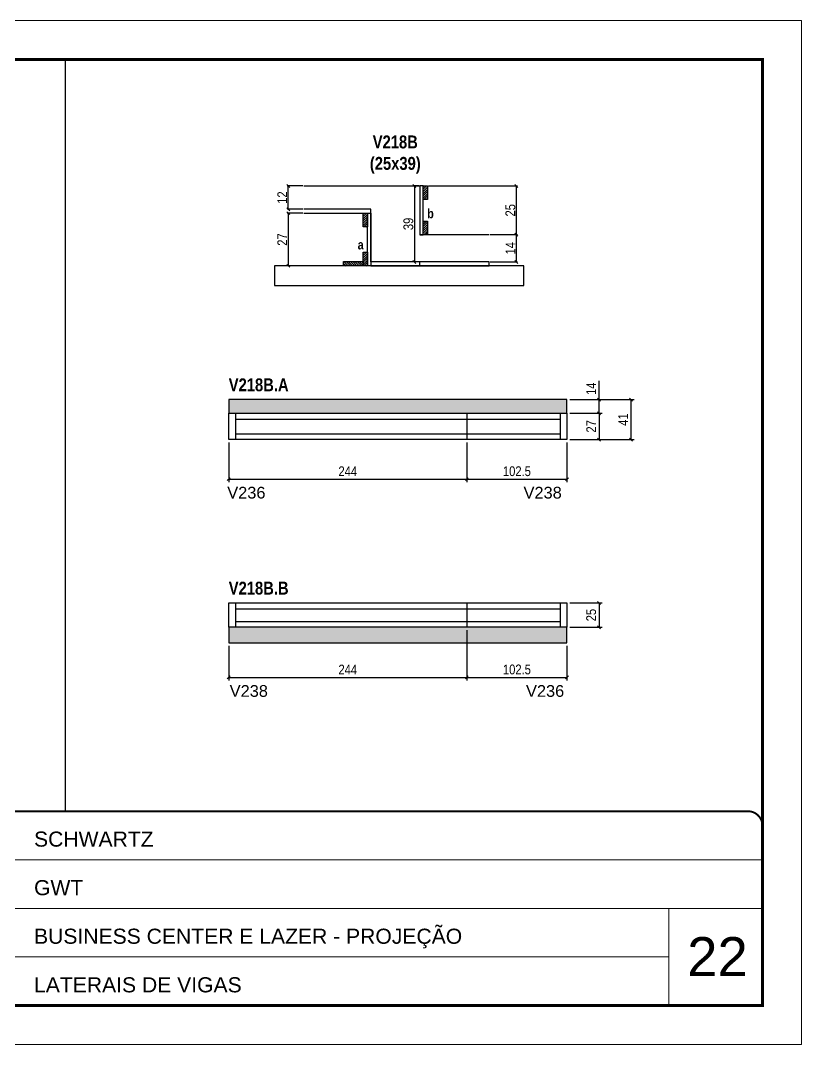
# Model space of a CAD drawing. Extents: x 2603 to 22413, y 1253 to 30260.
# Drawn here: x 4886 to 5686, y 23076 to 24126 of the extents above; entities that cross this region are included whole.
import ezdxf

# ---------------------------------------------------------------- set-up
doc = ezdxf.new("R2010")
doc.units = 0
doc.linetypes.add('CONTINUO', pattern=[0])
doc.linetypes.add('DASHED', pattern=[0.75, 0.5, -0.25])
for name, color, linetype in [('5', 5, 'Continuous'), ('barrote', 251, 'Continuous'), ('COTA', 241, 'Continuous'), ('detalhes', 4, 'Continuous'), ('NOMENCLATURA', 7, 'Continuous'), ('Painéis', 200, 'Continuous'), ('SARR_2.2x10', 60, 'Continuous'), ('SARR_2.2x7', 40, 'Continuous')]:
    doc.layers.add(name, color=color, linetype=linetype)
for name, color, linetype, lineweight in [('CARIMBO', 255, 'Continuous', 9), ('CONCRETO', 251, 'Continuous', 25), ('Folhas', 255, 'Continuous', 9), ('SARRAFO DE PRESSAO', 251, 'DASHED', 9)]:
    doc.layers.add(name, color=color, linetype=linetype, lineweight=lineweight)
doc.styles.add('ARIAL', font='arial.ttf')
doc.styles.add('COTA TECNICA', font='techl___.ttf', dxfattribs={"height": 10})
doc.styles.add('COTA TECNICA 2X', font='techl___.ttf', dxfattribs={"height": 10})
doc.styles.get("Standard").update_dxf_attribs({"font": 'arial.ttf'})
doc.styles.add('TECNICA', font='techb___.ttf', dxfattribs={"height": 10})
doc.dimstyles.new('PAINEL', dxfattribs={"dimtxt": 10, "dimasz": 3, "dimexe": 3, "dimexo": 3, "dimgap": 3, "dimtad": 1, "dimdec": 1, "dimzin": 12, "dimdsep": 46, "dimtxsty": 'COTA TECNICA', "dimblk1": 'OBLIQUE', "dimblk2": 'OBLIQUE', "dimsah": 1, "dimcen": 0.9, "dimclrd": 4, "dimclre": 4, "dimclrt": 240, "dimadec": 1, "dimazin": 3, "dimtfac": 1, "dimtdec": 1, "dimtmove": 0, "dimatfit": 3, "dimfxl": 1, "dimtolj": 1, "dimtzin": 12, "dimarcsym": 0})
doc.dimstyles.new('SECAO', dxfattribs={"dimscale": 0.333333, "dimtxt": 5, "dimasz": 9, "dimexe": 3, "dimexo": 3, "dimgap": 3, "dimtad": 1, "dimdec": 1, "dimlfac": 0.5, "dimzin": 12, "dimdsep": 46, "dimtxsty": 'COTA TECNICA 2X', "dimblk1": 'OBLIQUE', "dimblk2": 'OBLIQUE', "dimsah": 1, "dimcen": 0.9, "dimclrd": 4, "dimclre": 4, "dimclrt": 240, "dimadec": 1, "dimazin": 3, "dimtfac": 1, "dimtdec": 1, "dimtmove": 0, "dimatfit": 3, "dimfxl": 1, "dimtolj": 1, "dimtzin": 12, "dimarcsym": 0})

# ---------------------------------------------------------------- blocks, each defined once
blk = doc.blocks.new('9999999999')
at = {"color": 30, "linetype": 'CONTINUO'}
for p, q in [((98564.6, 34379.6), (99584, 34379.6)), ((98564.6, 34329.8), (99488, 34329.8)), ((99584, 34329.8), (99488, 34329.8)), ((99488, 34329.8), (99488, 34230.2)), ((98564.6, 34280), (99488, 34280))]:
    blk.add_line(p, q, dxfattribs=at)
at = {"color": 30, "linetype": 'CONTINUO', "const_width": 2}
blk.add_lwpolyline([(99584, 34230.2), (99584, 34414.4, 0.414214), (99569, 34429.4), (98229, 34429.4, 0.414214), (98214, 34414.4), (98214, 34245.2, 0.414214), (98229, 34230.2), (99584, 34230.2)], format="xyb", dxfattribs=at)
at = {"layer": 'Folhas'}
blk.add_lwpolyline([(98139, 34190.2), (99624, 34190.2), (99624, 35240.2), (98139, 35240.2)], close=True, dxfattribs=at)
at = {"layer": 'Folhas', "color": 30, "const_width": 3}
blk.add_lwpolyline([(98214, 34230.2), (99584, 34230.2), (99584, 35200.2), (98214, 35200.2)], close=True, dxfattribs=at)
at = {"color": 7, "linetype": 'Continuous', "ltscale": 5, "style": 'ARIAL'}
for s, height, p in [('SCHWARTZ', 15.48, (98837.7, 34393.1)), ('GWT', 15.48, (98837.7, 34343.3)), ('BUSINESS CENTER E LAZER - PROJEÇÃO', 15.483, (98837.7, 34293.5)), ('LATERAIS DE VIGAS', 15.483, (98837.7, 34243.7))]:
    blk.add_text(s, height=height, dxfattribs=at).set_placement(p)
blk = doc.blocks.new('_Oblique')
at = {"color": 0, "linetype": 'ByBlock', "lineweight": -2}
blk.add_line((-0.5, -0.5), (0.5, 0.5), dxfattribs=at)
blk = doc.blocks.new('*D2608')
at = {"layer": 'COTA', "color": 4, "lineweight": -2, "transparency": 16777216}
for p, q in [((5294.3, 23956.7), (5288.9, 23956.7)), ((5289.9, 23956.7), (5289.9, 23878.7)), ((5294.3, 23878.7), (5288.9, 23878.7))]:
    blk.add_line(p, q, dxfattribs=at)
at = {"layer": 'Defpoints', "color": 0, "transparency": 16777216}
for p in [(5295.3, 23956.7), (5289.9, 23878.7), (5295.3, 23878.7)]:
    blk.add_point(p, dxfattribs=at)
at = {"layer": 'COTA', "color": 4, "lineweight": -2, "transparency": 16777216, "xscale": 3, "yscale": 3, "zscale": 3}
for p, rotation in [((5289.9, 23956.7), 90), ((5289.9, 23878.7), 270)]:
    blk.add_blockref('_Oblique', p, dxfattribs=dict(at, rotation=rotation))
at = {"layer": 'COTA', "color": 240, "transparency": 16777216, "insert": (5283.7, 23917.7), "char_height": 10, "attachment_point": 5, "rotation": 90, "style": 'COTA TECNICA 2X'}
blk.add_mtext('\\A1;39', dxfattribs=at)
blk = doc.blocks.new('*D2609')
at = {"layer": 'COTA', "color": 4, "lineweight": -2, "transparency": 16777216}
for p, q in [((5367.6, 23906.7), (5395.4, 23906.7)), ((5394.4, 23878.7), (5394.4, 23906.7)), ((5367.6, 23878.7), (5395.4, 23878.7))]:
    blk.add_line(p, q, dxfattribs=at)
at = {"layer": 'Defpoints', "color": 0, "transparency": 16777216}
for p in [(5366.6, 23906.7), (5394.4, 23906.7), (5366.6, 23878.7)]:
    blk.add_point(p, dxfattribs=at)
at = {"layer": 'COTA', "color": 4, "lineweight": -2, "transparency": 16777216, "xscale": 3, "yscale": 3, "zscale": 3}
for p, rotation in [((5394.4, 23906.7), 90), ((5394.4, 23878.7), 270)]:
    blk.add_blockref('_Oblique', p, dxfattribs=dict(at, rotation=rotation))
at = {"layer": 'COTA', "color": 240, "transparency": 16777216, "insert": (5388.3, 23892.7), "char_height": 10, "attachment_point": 5, "rotation": 90, "style": 'COTA TECNICA 2X'}
blk.add_mtext('\\A1;14', dxfattribs=at)
blk = doc.blocks.new('*D2610')
at = {"layer": 'COTA', "color": 4, "lineweight": -2, "transparency": 16777216}
for p, q in [((5304.3, 23956.7), (5395.4, 23956.7)), ((5394.4, 23906.7), (5394.4, 23956.7)), ((5367.6, 23906.7), (5395.4, 23906.7))]:
    blk.add_line(p, q, dxfattribs=at)
at = {"layer": 'Defpoints', "color": 0, "transparency": 16777216}
for p in [(5303.3, 23956.7), (5394.4, 23956.7), (5366.6, 23906.7)]:
    blk.add_point(p, dxfattribs=at)
at = {"layer": 'COTA', "color": 4, "lineweight": -2, "transparency": 16777216, "xscale": 3, "yscale": 3, "zscale": 3}
for p, rotation in [((5394.4, 23956.7), 90), ((5394.4, 23906.7), 270)]:
    blk.add_blockref('_Oblique', p, dxfattribs=dict(at, rotation=rotation))
at = {"layer": 'COTA', "color": 240, "transparency": 16777216, "insert": (5388.2, 23931.7), "char_height": 10, "attachment_point": 5, "rotation": 90, "style": 'COTA TECNICA 2X'}
blk.add_mtext('\\A1;25', dxfattribs=at)
blk = doc.blocks.new('*D2611')
at = {"layer": 'COTA', "color": 4, "lineweight": -2, "transparency": 16777216}
for p, q in [((5175.6, 23928.7), (5159.6, 23928.7)), ((5160.6, 23928.7), (5160.6, 23874.7)), ((5175.6, 23874.7), (5159.6, 23874.7))]:
    blk.add_line(p, q, dxfattribs=at)
at = {"layer": 'Defpoints', "color": 0, "transparency": 16777216}
for p in [(5176.6, 23928.7), (5160.6, 23874.7), (5176.6, 23874.7)]:
    blk.add_point(p, dxfattribs=at)
at = {"layer": 'COTA', "color": 4, "lineweight": -2, "transparency": 16777216, "xscale": 3, "yscale": 3, "zscale": 3}
for p, rotation in [((5160.6, 23928.7), 90), ((5160.6, 23874.7), 270)]:
    blk.add_blockref('_Oblique', p, dxfattribs=dict(at, rotation=rotation))
at = {"layer": 'COTA', "color": 240, "transparency": 16777216, "insert": (5154.5, 23901.7), "char_height": 10, "attachment_point": 5, "rotation": 90, "style": 'COTA TECNICA 2X'}
blk.add_mtext('\\A1;27', dxfattribs=at)
blk = doc.blocks.new('*D2612')
at = {"layer": 'COTA', "color": 4, "lineweight": -2, "transparency": 16777216}
for p, q in [((5175.6, 23956.7), (5159.6, 23956.7)), ((5160.6, 23932.7), (5160.6, 23956.7)), ((5175.6, 23932.7), (5159.6, 23932.7))]:
    blk.add_line(p, q, dxfattribs=at)
at = {"layer": 'Defpoints', "color": 0, "transparency": 16777216}
for p in [(5160.6, 23956.7), (5176.6, 23956.7), (5176.6, 23932.7)]:
    blk.add_point(p, dxfattribs=at)
at = {"layer": 'COTA', "color": 4, "lineweight": -2, "transparency": 16777216, "xscale": 3, "yscale": 3, "zscale": 3}
for p, rotation in [((5160.6, 23956.7), 90), ((5160.6, 23932.7), 270)]:
    blk.add_blockref('_Oblique', p, dxfattribs=dict(at, rotation=rotation))
at = {"layer": 'COTA', "color": 240, "transparency": 16777216, "insert": (5154.5, 23944.7), "char_height": 10, "attachment_point": 5, "rotation": 90, "style": 'COTA TECNICA 2X'}
blk.add_mtext('\\A1;12', dxfattribs=at)
blk = doc.blocks.new('*D482')
at = {"layer": 'COTA', "color": 4, "linetype": 'ByBlock', "lineweight": -2, "transparency": 16777216}
for p, q in [((5343.6, 23693.6), (5343.6, 23653)), ((5446.1, 23693.6), (5446.1, 23653)), ((5343.6, 23656), (5446.1, 23656))]:
    blk.add_line(p, q, dxfattribs=at)
at = {"layer": 'Defpoints', "color": 0, "linetype": 'ByBlock', "transparency": 16777216}
for p in [(5343.6, 23696.6), (5446.1, 23696.6), (5446.1, 23656)]:
    blk.add_point(p, dxfattribs=at)
at = {"layer": 'COTA', "color": 4, "linetype": 'ByBlock', "lineweight": -2, "transparency": 16777216, "xscale": 3, "yscale": 3, "zscale": 3, "rotation": 180}
blk.add_blockref('_Oblique', (5343.6, 23656), dxfattribs=at)
at = {"layer": 'COTA', "color": 4, "linetype": 'ByBlock', "lineweight": -2, "transparency": 16777216, "xscale": 3, "yscale": 3, "zscale": 3}
blk.add_blockref('_Oblique', (5446.1, 23656), dxfattribs=at)
at = {"layer": 'COTA', "color": 240, "linetype": 'ByBlock', "transparency": 16777216, "insert": (5394.9, 23664.1), "char_height": 10, "attachment_point": 5, "style": 'COTA TECNICA'}
blk.add_mtext('\\A1;102.5', dxfattribs=at)
blk = doc.blocks.new('*D2613')
at = {"layer": 'COTA', "color": 4, "linetype": 'ByBlock', "lineweight": -2, "transparency": 16777216}
for p, q in [((5099.6, 23693.6), (5099.6, 23653)), ((5343.6, 23693.6), (5343.6, 23653)), ((5099.6, 23656), (5343.6, 23656))]:
    blk.add_line(p, q, dxfattribs=at)
at = {"layer": 'Defpoints', "color": 0, "linetype": 'ByBlock', "transparency": 16777216}
for p in [(5099.6, 23696.6), (5343.6, 23696.6), (5343.6, 23656)]:
    blk.add_point(p, dxfattribs=at)
at = {"layer": 'COTA', "color": 4, "linetype": 'ByBlock', "lineweight": -2, "transparency": 16777216, "xscale": 3, "yscale": 3, "zscale": 3, "rotation": 180}
blk.add_blockref('_Oblique', (5099.6, 23656), dxfattribs=at)
at = {"layer": 'COTA', "color": 4, "linetype": 'ByBlock', "lineweight": -2, "transparency": 16777216, "xscale": 3, "yscale": 3, "zscale": 3}
blk.add_blockref('_Oblique', (5343.6, 23656), dxfattribs=at)
at = {"layer": 'COTA', "color": 240, "linetype": 'ByBlock', "transparency": 16777216, "insert": (5221.6, 23664.1), "char_height": 10, "attachment_point": 5, "style": 'COTA TECNICA'}
blk.add_mtext('\\A1;244', dxfattribs=at)
blk = doc.blocks.new('*D2614')
at = {"layer": 'COTA', "color": 4, "linetype": 'ByBlock', "lineweight": -2, "transparency": 16777216}
for p, q in [((5449.1, 23723.6), (5482.1, 23723.6)), ((5479.1, 23723.6), (5479.1, 23696.6)), ((5449.1, 23696.6), (5482.1, 23696.6))]:
    blk.add_line(p, q, dxfattribs=at)
at = {"layer": 'Defpoints', "color": 0, "linetype": 'ByBlock', "transparency": 16777216}
for p in [(5446.1, 23723.6), (5446.1, 23696.6), (5479.1, 23696.6)]:
    blk.add_point(p, dxfattribs=at)
at = {"layer": 'COTA', "color": 4, "linetype": 'ByBlock', "lineweight": -2, "transparency": 16777216, "xscale": 3, "yscale": 3, "zscale": 3}
for p, rotation in [((5479.1, 23723.6), 90), ((5479.1, 23696.6), 270)]:
    blk.add_blockref('_Oblique', p, dxfattribs=dict(at, rotation=rotation))
at = {"layer": 'COTA', "color": 240, "linetype": 'ByBlock', "transparency": 16777216, "insert": (5471, 23710.1), "char_height": 10, "attachment_point": 5, "rotation": 90, "style": 'COTA TECNICA'}
blk.add_mtext('\\A1;27', dxfattribs=at)
blk = doc.blocks.new('*D2615')
at = {"layer": 'COTA', "color": 4, "linetype": 'ByBlock', "lineweight": -2, "transparency": 16777216}
for p, q in [((5479.1, 23737.6), (5479.1, 23756.7)), ((5449.1, 23737.6), (5482.1, 23737.6)), ((5479.1, 23723.6), (5479.1, 23737.6)), ((5449.1, 23723.6), (5482.1, 23723.6))]:
    blk.add_line(p, q, dxfattribs=at)
at = {"layer": 'Defpoints', "color": 0, "linetype": 'ByBlock', "transparency": 16777216}
for p in [(5446.1, 23737.6), (5479.1, 23737.6), (5446.1, 23723.6)]:
    blk.add_point(p, dxfattribs=at)
at = {"layer": 'COTA', "color": 4, "linetype": 'ByBlock', "lineweight": -2, "transparency": 16777216, "xscale": 3, "yscale": 3, "zscale": 3}
for p, rotation in [((5479.1, 23737.6), 90), ((5479.1, 23723.6), 270)]:
    blk.add_blockref('_Oblique', p, dxfattribs=dict(at, rotation=rotation))
at = {"layer": 'COTA', "color": 240, "linetype": 'ByBlock', "transparency": 16777216, "insert": (5471, 23748.7), "char_height": 10, "attachment_point": 5, "rotation": 90, "style": 'COTA TECNICA'}
blk.add_mtext('\\A1;14', dxfattribs=at)
blk = doc.blocks.new('*D2616')
at = {"layer": 'COTA', "color": 4, "linetype": 'ByBlock', "lineweight": -2, "transparency": 16777216}
for p, q in [((5449.1, 23737.6), (5514.9, 23737.6)), ((5511.9, 23696.6), (5511.9, 23737.6)), ((5449.1, 23696.6), (5514.9, 23696.6))]:
    blk.add_line(p, q, dxfattribs=at)
at = {"layer": 'Defpoints', "color": 0, "linetype": 'ByBlock', "transparency": 16777216}
for p in [(5446.1, 23737.6), (5511.9, 23737.6), (5446.1, 23696.6)]:
    blk.add_point(p, dxfattribs=at)
at = {"layer": 'COTA', "color": 4, "linetype": 'ByBlock', "lineweight": -2, "transparency": 16777216, "xscale": 3, "yscale": 3, "zscale": 3}
for p, rotation in [((5511.9, 23737.6), 90), ((5511.9, 23696.6), 270)]:
    blk.add_blockref('_Oblique', p, dxfattribs=dict(at, rotation=rotation))
at = {"layer": 'COTA', "color": 240, "linetype": 'ByBlock', "transparency": 16777216, "insert": (5503.8, 23717.1), "char_height": 10, "attachment_point": 5, "rotation": 90, "style": 'COTA TECNICA'}
blk.add_mtext('\\A1;41', dxfattribs=at)
blk = doc.blocks.new('*D483')
at = {"layer": 'COTA', "color": 4, "linetype": 'ByBlock', "lineweight": -2, "transparency": 16777216}
for p, q in [((5343.6, 23501.1), (5343.6, 23449.7)), ((5446.1, 23485.1), (5446.1, 23449.7)), ((5343.6, 23452.7), (5446.1, 23452.7))]:
    blk.add_line(p, q, dxfattribs=at)
at = {"layer": 'Defpoints', "color": 0, "linetype": 'ByBlock', "transparency": 16777216}
for p in [(5343.6, 23504.1), (5446.1, 23488.1), (5446.1, 23452.7)]:
    blk.add_point(p, dxfattribs=at)
at = {"layer": 'COTA', "color": 4, "linetype": 'ByBlock', "lineweight": -2, "transparency": 16777216, "xscale": 3, "yscale": 3, "zscale": 3, "rotation": 180}
blk.add_blockref('_Oblique', (5343.6, 23452.7), dxfattribs=at)
at = {"layer": 'COTA', "color": 4, "linetype": 'ByBlock', "lineweight": -2, "transparency": 16777216, "xscale": 3, "yscale": 3, "zscale": 3}
blk.add_blockref('_Oblique', (5446.1, 23452.7), dxfattribs=at)
at = {"layer": 'COTA', "color": 240, "linetype": 'ByBlock', "transparency": 16777216, "insert": (5394.9, 23460.8), "char_height": 10, "attachment_point": 5, "style": 'COTA TECNICA'}
blk.add_mtext('\\A1;102.5', dxfattribs=at)
blk = doc.blocks.new('*D2617')
at = {"layer": 'COTA', "color": 4, "linetype": 'ByBlock', "lineweight": -2, "transparency": 16777216}
for p, q in [((5343.6, 23501.1), (5343.6, 23449.7)), ((5099.6, 23485.1), (5099.6, 23449.7)), ((5099.6, 23452.7), (5343.6, 23452.7))]:
    blk.add_line(p, q, dxfattribs=at)
at = {"layer": 'Defpoints', "color": 0, "linetype": 'ByBlock', "transparency": 16777216}
for p in [(5343.6, 23504.1), (5099.6, 23488.1), (5343.6, 23452.7)]:
    blk.add_point(p, dxfattribs=at)
at = {"layer": 'COTA', "color": 4, "linetype": 'ByBlock', "lineweight": -2, "transparency": 16777216, "xscale": 3, "yscale": 3, "zscale": 3, "rotation": 180}
blk.add_blockref('_Oblique', (5099.6, 23452.7), dxfattribs=at)
at = {"layer": 'COTA', "color": 4, "linetype": 'ByBlock', "lineweight": -2, "transparency": 16777216, "xscale": 3, "yscale": 3, "zscale": 3}
blk.add_blockref('_Oblique', (5343.6, 23452.7), dxfattribs=at)
at = {"layer": 'COTA', "color": 240, "linetype": 'ByBlock', "transparency": 16777216, "insert": (5221.6, 23460.8), "char_height": 10, "attachment_point": 5, "style": 'COTA TECNICA'}
blk.add_mtext('\\A1;244', dxfattribs=at)
blk = doc.blocks.new('*D2618')
at = {"layer": 'COTA', "color": 4, "linetype": 'ByBlock', "lineweight": -2, "transparency": 16777216}
for p, q in [((5449.1, 23529.1), (5482.1, 23529.1)), ((5479.1, 23529.1), (5479.1, 23504.1)), ((5449.1, 23504.1), (5482.1, 23504.1))]:
    blk.add_line(p, q, dxfattribs=at)
at = {"layer": 'Defpoints', "color": 0, "linetype": 'ByBlock', "transparency": 16777216}
for p in [(5446.1, 23529.1), (5446.1, 23504.1), (5479.1, 23504.1)]:
    blk.add_point(p, dxfattribs=at)
at = {"layer": 'COTA', "color": 4, "linetype": 'ByBlock', "lineweight": -2, "transparency": 16777216, "xscale": 3, "yscale": 3, "zscale": 3}
for p, rotation in [((5479.1, 23529.1), 90), ((5479.1, 23504.1), 270)]:
    blk.add_blockref('_Oblique', p, dxfattribs=dict(at, rotation=rotation))
at = {"layer": 'COTA', "color": 240, "linetype": 'ByBlock', "transparency": 16777216, "insert": (5471, 23516.6), "char_height": 10, "attachment_point": 5, "rotation": 90, "style": 'COTA TECNICA'}
blk.add_mtext('\\A1;25', dxfattribs=at)

msp = doc.modelspace()

# ---------------------------------------------------------------- hatches: boundary and pattern name
at = {"layer": 'COTA', "linetype": 'ByBlock'}
h = msp.add_hatch(dxfattribs=at)
h.set_pattern_fill('AR-CONC', color=256, scale=0.03)
h.set_pattern_definition([(50, (-127568.39, -5414.2936), (5.46554007, -0.47817257), [0.5715, -6.2865]), (355, (-127568.39, -5414.2936), (-1.05730264, 5.73170536), [0.4572, -5.02921753]), (100.4514447, (-127567.9345, -5414.3335), (4.40823741, 5.25353256), [0.48570026, -5.34270734]), (46.1842, (-127568.39, -5412.7696), (8.13237123, -1.26126984), [0.85725, -9.42975]), (96.6355576, (-127567.712, -5412.875), (7.122124, 7.42278374), [0.7285507, -8.01406824]), (351.184151, (-127568.39, -5412.77), (7.122124, 7.42278374), [0.685799, -7.54379196]), (21, (-127567.628, -5413.1506), (4.54843174, -3.06795595), [0.5715, -6.2865]), (326, (-127567.628, -5413.1506), (1.85406085, 5.52563898), [0.4572, -5.0292]), (71.451445, (-127567.249, -5413.4063), (6.40249258, 2.45768307), [0.48570026, -5.34269813]), (37.5, (-127568.39, -5414.2936), (0.092658098, 2.536651166), [0, -4.96824, 0, -5.1054, 0, -5.04825]), (7.5, (-127568.39, -5414.2936), (2.004589875, 3.005417245), [0, -2.91084, 0, -4.85394, 0, -1.92405]), (327.5, (-127570.0892, -5414.2936), (4.067717855, -0.17186232), [0, -1.905, 0, -5.9436, 0, -7.8867]), (317.5, (-127570.8512, -5414.2936), (4.44387544, 0.76279473), [0, -2.4765, 0, -3.94716, 0, -5.6007])])
h.paths.add_polyline_path([(5446.14, 23723.6), (5446.14, 23737.6), (5099.64, 23737.6), (5099.64, 23723.6)])
h = msp.add_hatch(dxfattribs=at)
h.set_pattern_fill('AR-CONC', color=256, scale=0.03)
h.set_pattern_definition([(50, (-126418.0314, -5371.0305), (5.46554007, -0.47817257), [0.5715, -6.2865]), (355, (-126418.0314, -5371.0305), (-1.05730264, 5.73170536), [0.4572, -5.02921753]), (100.4514447, (-126417.576, -5371.0704), (4.40823741, 5.25353256), [0.48570026, -5.34270734]), (46.1842, (-126418.0314, -5369.5065), (8.13237123, -1.26126984), [0.85725, -9.42975]), (96.6355576, (-126417.354, -5369.612), (7.122124, 7.42278374), [0.7285507, -8.01406824]), (351.184151, (-126418.031, -5369.5065), (7.122124, 7.42278374), [0.685799, -7.54379196]), (21, (-126417.2694, -5369.8875), (4.54843174, -3.06795595), [0.5715, -6.2865]), (326, (-126417.2694, -5369.8875), (1.85406085, 5.52563898), [0.4572, -5.0292]), (71.451445, (-126416.8904, -5370.143), (6.40249258, 2.45768307), [0.48570026, -5.34269813]), (37.5, (-126418.0314, -5371.0305), (0.092658098, 2.536651166), [0, -4.96824, 0, -5.1054, 0, -5.04825]), (7.5, (-126418.0314, -5371.0305), (2.004589875, 3.005417245), [0, -2.91084, 0, -4.85394, 0, -1.92405]), (327.5, (-126419.7307, -5371.0305), (4.067717855, -0.17186232), [0, -1.905, 0, -5.9436, 0, -7.8867]), (317.5, (-126420.4927, -5371.0305), (4.44387544, 0.76279473), [0, -2.4765, 0, -3.94716, 0, -5.6007])])
h.paths.add_polyline_path([(5446.14, 23504.14), (5099.64, 23504.14), (5099.64, 23488.14), (5446.14, 23488.14)])
at = {"layer": 'SARR_2.2x10'}
h = msp.add_hatch(dxfattribs=at)
h.set_pattern_fill('ANSI31', color=256, scale=0.5, angle=90)
h.set_pattern_definition([(135, (38410.8214, -99637.4912), (-1.122532015, -1.122532015), [])])
h.paths.add_polyline_path([(5217.28, 23879.08), (5217.28, 23874.68), (5237.28, 23874.68), (5237.28, 23879.08)])
at = {"layer": 'SARR_2.2x7'}
h = msp.add_hatch(dxfattribs=at)
h.set_pattern_fill('ANSI31', color=256, scale=0.5)
h.set_pattern_definition([(45, (-118213.2869, -9210.8601), (-1.122532015, 1.122532015), [])])
h.paths.add_polyline_path([(5303.28, 23942.68), (5298.88, 23942.68), (5298.88, 23956.68), (5303.28, 23956.68)])
h = msp.add_hatch(dxfattribs=at)
h.set_pattern_fill('ANSI31', color=256, scale=0.5)
h.set_pattern_definition([(45, (-118274.8869, -9238.8601), (-1.122532015, 1.122532015), [])])
h.paths.add_polyline_path([(5241.68, 23914.68), (5237.28, 23914.68), (5237.28, 23928.68), (5241.68, 23928.68)])
h = msp.add_hatch(dxfattribs=at)
h.set_pattern_fill('ANSI31', color=256, scale=0.5)
h.set_pattern_definition([(45, (-118213.2869, -9246.8601), (-1.122532015, 1.122532015), [])])
h.paths.add_polyline_path([(5303.28, 23906.68), (5298.88, 23906.68), (5298.88, 23920.68), (5303.28, 23920.68)])
h = msp.add_hatch(dxfattribs=at)
h.set_pattern_fill('ANSI31', color=256, scale=0.5)
h.set_pattern_definition([(45, (-118274.8869, -9278.8601), (-1.122532015, 1.122532015), [])])
h.paths.add_polyline_path([(5241.68, 23874.68), (5237.28, 23874.68), (5237.28, 23888.68), (5241.68, 23888.68)])

# ---------------------------------------------------------------- linework, layer by layer
at = {"layer": 'barrote'}
msp.add_lwpolyline([(5146.63, 23854.68), (5401.86, 23854.68), (5401.86, 23874.68), (5146.63, 23874.68)], close=True, dxfattribs=at)
at = {"layer": 'CONCRETO', "linetype": 'Continuous'}
for p, q in [((5176.58, 23956.68), (5295.28, 23956.68)), ((5295.28, 23956.68), (5295.28, 23906.68)), ((5245.28, 23878.68), (5245.28, 23928.68)), ((5366.6, 23906.68), (5295.28, 23906.68)), ((5366.6, 23878.68), (5245.28, 23878.68))]:
    msp.add_line(p, q, dxfattribs=at)
at = {"layer": 'COTA', "linetype": 'ByBlock'}
for p, q in [((4932.05, 24086.3), (4932.05, 23315.54)), ((5446.14, 23737.6), (5099.64, 23737.6)), ((5099.64, 23737.6), (5099.64, 23723.6)), ((5446.14, 23723.6), (5446.14, 23737.6)), ((5099.64, 23504.14), (5099.64, 23488.14)), ((5446.14, 23488.14), (5446.14, 23504.14)), ((5099.64, 23488.14), (5446.14, 23488.14))]:
    msp.add_line(p, q, dxfattribs=at)
at = {"layer": 'Painéis', "linetype": 'Continuous'}
for p, q in [((5295.28, 23874.68), (5295.28, 23878.68)), ((5343.64, 23723.6), (5343.64, 23696.6)), ((5343.64, 23529.14), (5343.64, 23504.14))]:
    msp.add_line(p, q, dxfattribs=at)
for points in [[(5298.88, 23906.68), (5298.88, 23956.68), (5295.28, 23956.68), (5295.28, 23906.68)], [(5241.68, 23874.68), (5241.68, 23928.68), (5245.28, 23928.68), (5245.28, 23874.68)], [(5366.6, 23878.68), (5245.28, 23878.68), (5245.28, 23874.68), (5366.6, 23874.68)], [(5099.64, 23723.6), (5446.14, 23723.6), (5446.14, 23696.6), (5099.64, 23696.6)], [(5099.64, 23529.14), (5446.14, 23529.14), (5446.14, 23504.14), (5099.64, 23504.14)]]:
    msp.add_lwpolyline(points, close=True, dxfattribs=at)
at = {"layer": 'Painéis', "linetype": 'Continuous', "elevation": 0}
msp.add_lwpolyline([(5176.58, 23928.68), (5245.28, 23928.68), (5245.28, 23932.68), (5176.58, 23932.68)], dxfattribs=at)
at = {"layer": 'SARR_2.2x10'}
msp.add_lwpolyline([(5217.28, 23879.08), (5237.28, 23879.08), (5237.28, 23874.68), (5217.28, 23874.68)], close=True, dxfattribs=at)
at = {"layer": 'SARR_2.2x7', "linetype": 'Continuous'}
for p, q in [((5106.64, 23723.6), (5106.64, 23696.6)), ((5439.14, 23723.6), (5439.14, 23696.6)), ((5106.64, 23717.6), (5343.64, 23717.6)), ((5343.64, 23717.6), (5439.14, 23717.6)), ((5106.64, 23702.6), (5343.64, 23702.6)), ((5343.64, 23702.6), (5439.14, 23702.6)), ((5106.64, 23529.14), (5106.64, 23504.14)), ((5106.64, 23523.14), (5343.64, 23523.14)), ((5343.64, 23523.14), (5439.14, 23523.14)), ((5439.14, 23529.14), (5439.14, 23504.14)), ((5106.64, 23510.14), (5343.64, 23510.14)), ((5343.64, 23510.14), (5439.14, 23510.14))]:
    msp.add_line(p, q, dxfattribs=at)
at = {"layer": 'SARR_2.2x7'}
for points in [[(5303.28, 23956.68), (5303.28, 23942.68), (5298.88, 23942.68), (5298.88, 23956.68)], [(5241.68, 23928.68), (5241.68, 23914.68), (5237.28, 23914.68), (5237.28, 23928.68)], [(5303.28, 23920.68), (5303.28, 23906.68), (5298.88, 23906.68), (5298.88, 23920.68)], [(5241.68, 23888.68), (5241.68, 23874.68), (5237.28, 23874.68), (5237.28, 23888.68)]]:
    msp.add_lwpolyline(points, close=True, dxfattribs=at)

# ---------------------------------------------------------------- block references
at = {"layer": 'SARRAFO DE PRESSAO', "color": 6, "linetype": 'ByBlock'}
msp.add_blockref('9999999999', (-93937.51, -11113.91), dxfattribs=at)

# ---------------------------------------------------------------- texts
at = {"layer": '5', "linetype": 'Continuous'}
for s, rotation, p in [('V236', 359.99996, (5098.14, 23636.14)), ('V238', 359.99996, (5401.7, 23636.14)), ('V238', 0.00004, (5100.64, 23432.82)), ('V236', 0.00004, (5404.21, 23432.82))]:
    msp.add_text(s, height=12, rotation=rotation, dxfattribs=at).set_placement(p)
at = {"layer": 'CARIMBO', "style": 'ARIAL'}
msp.add_text('22', height=40, dxfattribs=at).set_placement((5569.33, 23146.44))
at = {"layer": 'detalhes', "style": 'TECNICA'}
for s, p in [('b', (5303.01, 23923.57)), ('a', (5231.81, 23891.57))]:
    msp.add_text(s, height=9.6, dxfattribs=at).set_placement(p)
at = {"layer": 'NOMENCLATURA', "style": 'TECNICA'}
for s, p in [('V218B.A', (5099.64, 23746.12)), ('V218B.B', (5099.64, 23537.66))]:
    msp.add_text(s, height=13.2, dxfattribs=at).set_placement(p)
at = {"layer": 'NOMENCLATURA', "insert": (5270.28, 24008.37), "char_height": 13.2, "attachment_point": 2, "style": 'TECNICA'}
msp.add_mtext_dynamic_manual_height_columns('V218B\\P(25x39)', width=300.2766, gutter_width=1, heights=[0], dxfattribs=at)

# ---------------------------------------------------------------- dimensions: what is measured, and where the dimension line sits
at = {"layer": 'COTA'}
for base, p1, p2, picture, middle in [((5160.6, 23956.68), (5176.58, 23932.68), (5176.58, 23956.68), '*D2612', (5154.54, 23944.68)), ((5289.91, 23878.68), (5295.28, 23956.68), (5295.28, 23878.68), '*D2608', (5283.66, 23917.68)), ((5394.35, 23956.68), (5366.6, 23906.68), (5303.28, 23956.68), '*D2610', (5388.24, 23931.68)), ((5160.6, 23874.68), (5176.58, 23928.68), (5176.58, 23874.68), '*D2611', (5154.52, 23901.68)), ((5394.35, 23906.68), (5366.6, 23878.68), (5366.6, 23906.68), '*D2609', (5388.28, 23892.68))]:
    dim = msp.add_linear_dim(base=base, p1=p1, p2=p2, angle=90, dimstyle='SECAO', dxfattribs=at)
    dim.commit()
    dim.dimension.update_dxf_attribs({"geometry": picture, "text_midpoint": middle})
at = {"layer": 'COTA', "linetype": 'ByBlock'}
for base, p1, p2, angle, picture, middle in [((5479.08, 23737.6), (5446.14, 23723.6), (5446.14, 23737.6), 90, '*D2615', (5471.01, 23748.66)), ((5511.85, 23737.6), (5446.14, 23696.6), (5446.14, 23737.6), 90, '*D2616', (5503.78, 23717.1)), ((5479.08, 23696.6), (5446.14, 23723.6), (5446.14, 23696.6), 90, '*D2614', (5471.01, 23710.1)), ((5446.14, 23656.04), (5343.64, 23696.6), (5446.14, 23696.6), 180, '*D482', (5394.89, 23664.15)), ((5479.08, 23504.14), (5446.14, 23529.14), (5446.14, 23504.14), 90, '*D2618', (5470.97, 23516.64)), ((5446.14, 23452.72), (5343.64, 23504.14), (5446.14, 23488.14), 180, '*D483', (5394.89, 23460.82))]:
    dim = msp.add_linear_dim(base=base, p1=p1, p2=p2, angle=angle, dimstyle='PAINEL', dxfattribs=at)
    dim.commit()
    dim.dimension.update_dxf_attribs({"geometry": picture, "text_midpoint": middle})
for base, p1, p2, picture, middle in [((5343.64, 23656.04), (5099.64, 23696.6), (5343.64, 23696.6), '*D2613', (5221.64, 23664.11)), ((5343.64, 23452.72), (5099.64, 23488.14), (5343.64, 23504.14), '*D2617', (5221.64, 23460.79))]:
    dim = msp.add_linear_dim(base=base, p1=p1, p2=p2, dimstyle='PAINEL', dxfattribs=at)
    dim.commit()
    dim.dimension.update_dxf_attribs({"geometry": picture, "text_midpoint": middle})

doc.saveas('drawing.dxf')
